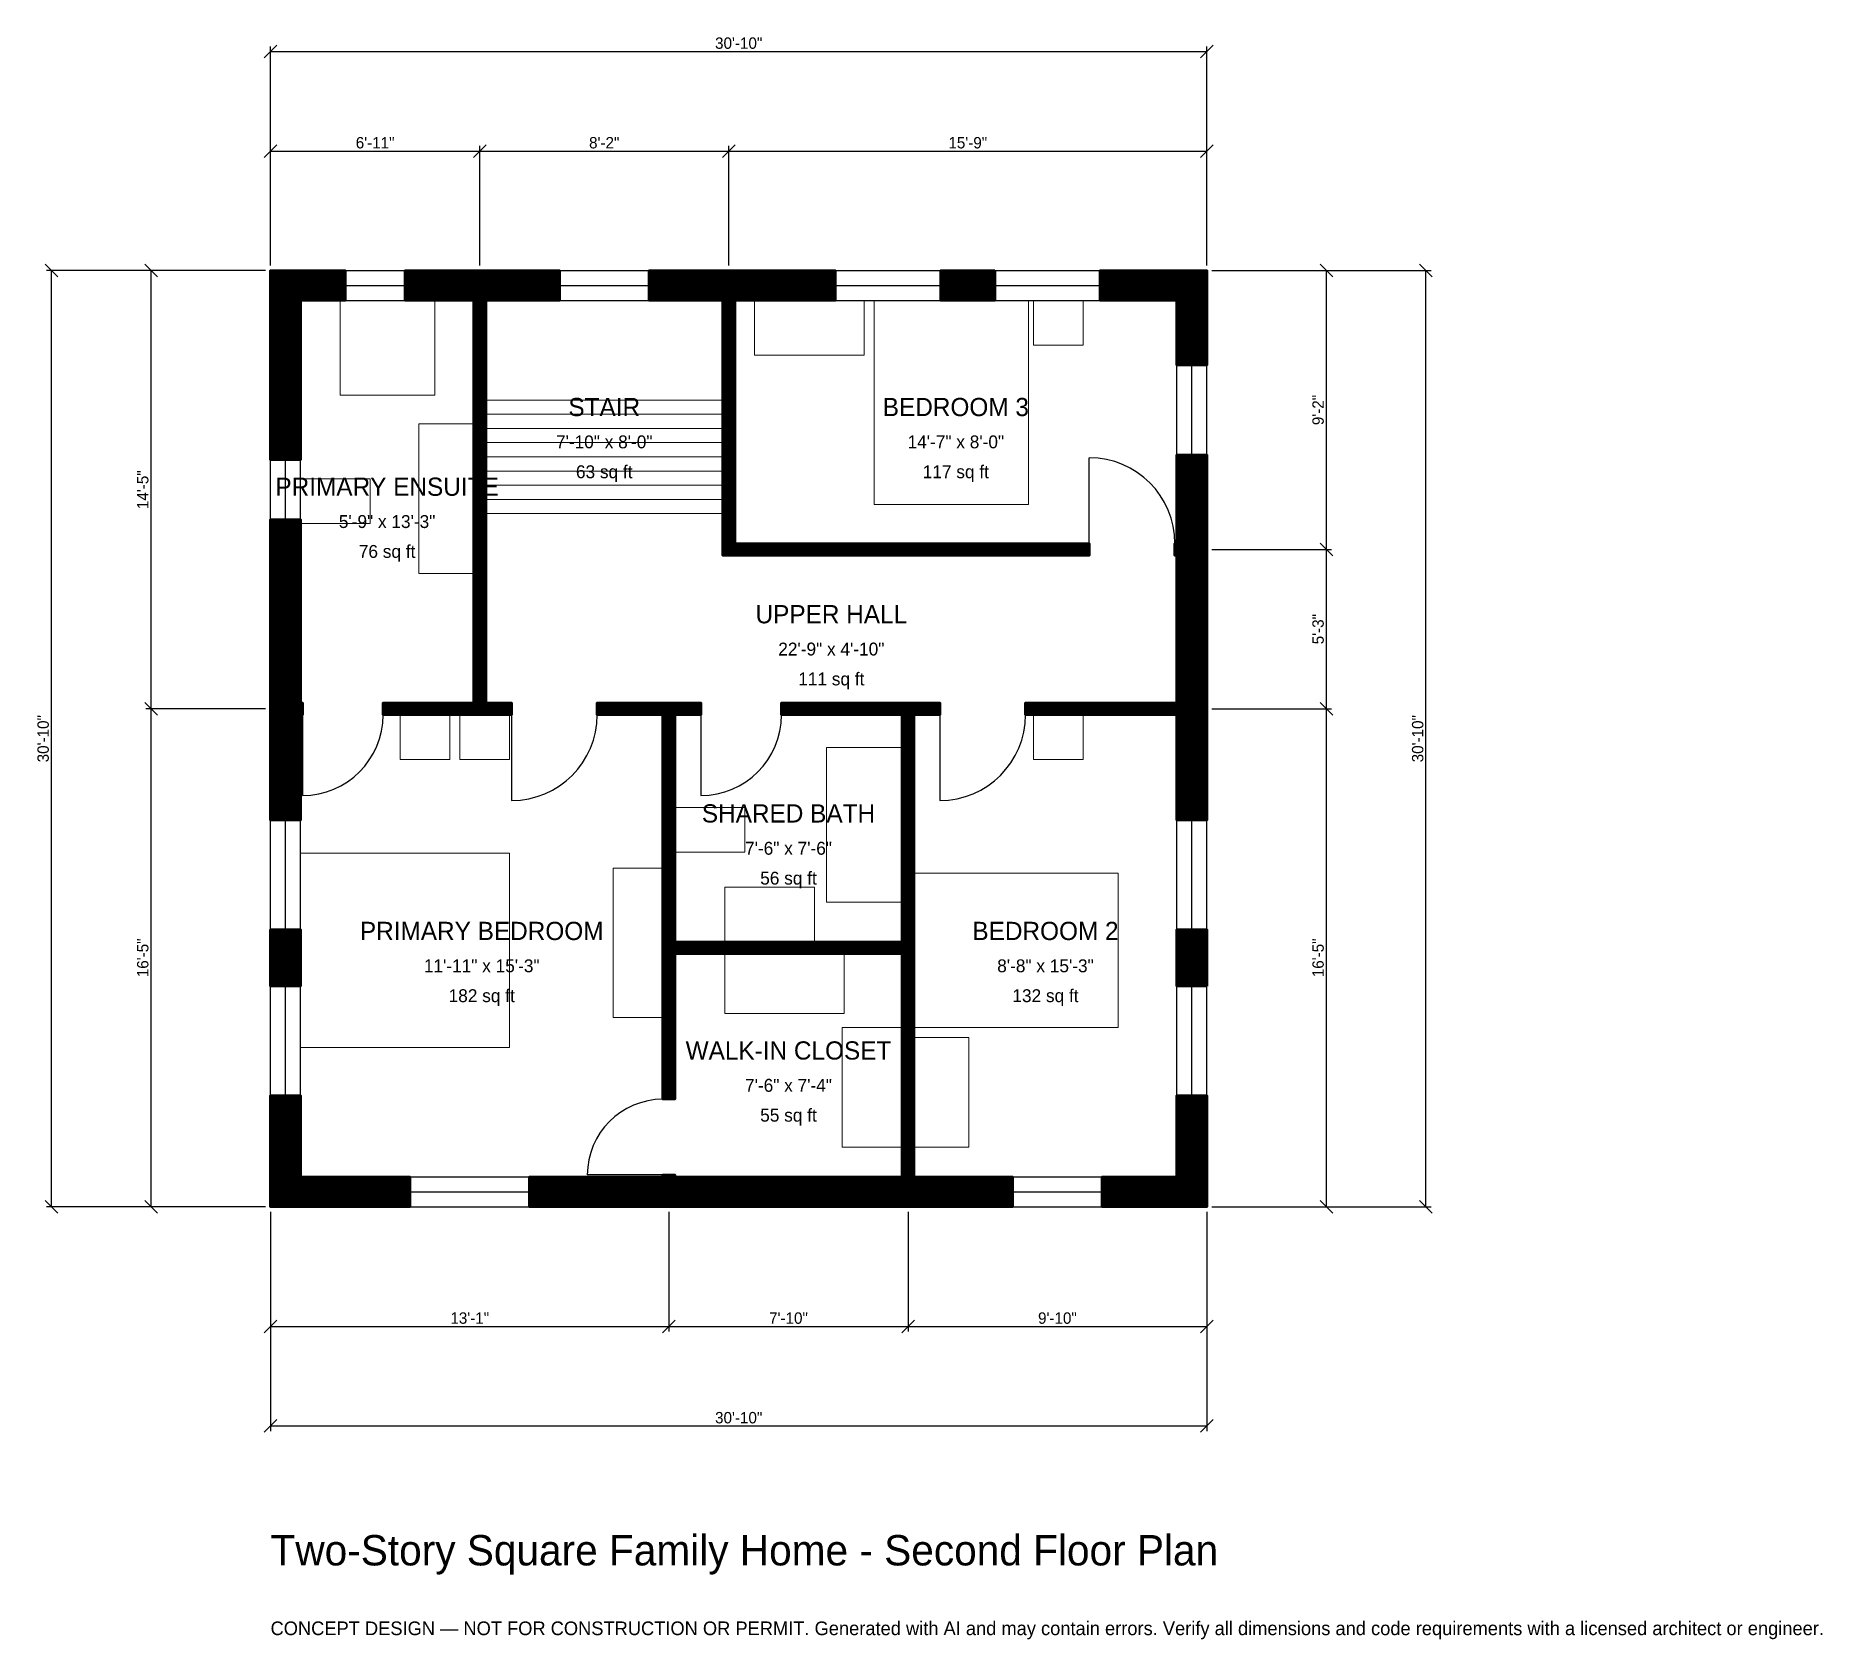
# Model space of a CAD drawing. Header units: inches. Extents: x -93 to 613, y -171 to 463.
import ezdxf
from ezdxf.enums import TextEntityAlignment as Align

# ---------------------------------------------------------------- set-up
doc = ezdxf.new("R2010")
doc.units = ezdxf.units.IN
doc.header["$MEASUREMENT"] = 0
for name, color, linetype, lineweight in [('A-ANNO-DIMS', 1, 'Continuous', 13), ('A-ANNO-TEXT', 7, 'Continuous', 18), ('A-AREA-IDEN', 7, 'Continuous', 18), ('A-DOOR', 2, 'Continuous', 25), ('A-FLOR-FIXT', 9, 'Continuous', 13), ('A-FLOR-STRS', 3, 'Continuous', 18), ('A-FURN', 9, 'Continuous', 13), ('A-GLAZ', 4, 'Continuous', 25), ('A-WALL', 7, 'Continuous', 50), ('A-WALL-PATT', 8, 'Continuous', 13)]:
    doc.layers.add(name, color=color, linetype=linetype, lineweight=lineweight)
doc.dimstyles.new('PLAN', dxfattribs={"dimtxt": 4.5, "dimasz": 3, "dimexe": 2, "dimexo": 2, "dimgap": 1, "dimtad": 1, "dimdec": 0, "dimlunit": 4, "dimtsz": 2.5, "dimcen": 2.5, "dimclrd": 1, "dimclre": 1, "dimazin": 3, "dimtfac": 1, "dimtmove": 0, "dimatfit": 3})

msp = doc.modelspace()

# ---------------------------------------------------------------- hatches: boundary and pattern name
at = {"layer": 'A-WALL-PATT'}
h = msp.add_hatch(dxfattribs=at)
h.set_pattern_fill('ANSI31', color=8, scale=0.8)
h.paths.add_polyline_path([(151.5748, 0), (102.3622, 0), (102.3622, 11.811), (151.5748, 11.811), (155.1181, 11.811), (155.1181, 12.5984), (159.8425, 12.5984), (159.8425, 11.811), (163.3858, 11.811), (246.063, 11.811), (249.6063, 11.811), (249.6063, 100), (159.8425, 100), (159.8425, 42.5197), (155.1181, 42.5197), (155.1181, 100), (155.1181, 104.7244), (155.1181, 194.4882), (129.1339, 194.4882), (129.1339, 199.2126), (155.1181, 199.2126), (159.8425, 199.2126), (170.0787, 199.2126), (170.0787, 194.4882), (159.8425, 194.4882), (159.8425, 104.7244), (249.6063, 104.7244), (249.6063, 194.4882), (201.9685, 194.4882), (201.9685, 199.2126), (249.6063, 199.2126), (254.3307, 199.2126), (264.5669, 199.2126), (264.5669, 194.4882), (254.3307, 194.4882), (254.3307, 104.7244), (254.3307, 100), (254.3307, 11.811), (257.874, 11.811), (293.3071, 11.811), (293.3071, 0), (257.874, 0), (254.3307, 0), (254.3307, 0), (249.6063, 0), (249.6063, 0), (246.063, 0), (163.3858, 0), (159.8425, 0), (159.8425, 0), (155.1181, 0), (155.1181, 0), (151.5748, 0)])
h.paths.add_polyline_path([(11.811, 0), (11.811, 0), (0, 0), (0, 0), (0, 0), (0, 11.811), (0, 11.811), (0, 43.9633), (11.811, 43.9633), (11.811, 11.811), (55.1181, 11.811), (55.1181, 0), (11.811, 0)])
h.paths.add_polyline_path([(0, 109.5801), (11.811, 109.5801), (11.811, 87.2703), (0, 87.2703), (0, 109.5801)])
h.paths.add_polyline_path([(0, 190.9449), (0, 194.4882), (0, 194.4882), (0, 199.2126), (0, 199.2126), (0, 202.7559), (0, 271.6535), (11.811, 271.6535), (11.811, 202.7559), (11.811, 199.2126), (12.5984, 199.2126), (12.5984, 194.4882), (11.811, 194.4882), (11.811, 190.9449), (11.811, 152.8871), (0, 152.8871), (0, 190.9449)])
h.paths.add_polyline_path([(0, 358.2677), (0, 358.2677), (0, 370.0787), (0, 370.0787), (0, 370.0788), (0, 370.0788), (11.811, 370.0788), (11.811, 370.0787), (29.5276, 370.0787), (29.5276, 358.2677), (11.811, 358.2677), (11.811, 295.2756), (0, 295.2756), (0, 358.2677)])
h.paths.add_polyline_path([(80.315, 370.0787), (80.315, 370.0788), (85.0394, 370.0788), (85.0394, 370.0787), (88.5827, 370.0787), (88.5827, 370.0787), (114.1732, 370.0787), (114.1732, 358.2677), (85.0394, 358.2677), (85.0394, 262.2047), (85.0394, 257.4803), (85.0394, 199.2126), (95.2756, 199.2126), (95.2756, 194.4882), (85.0394, 194.4882), (80.315, 194.4882), (44.4882, 194.4882), (44.4882, 199.2126), (80.315, 199.2126), (80.315, 257.4803), (80.315, 262.2047), (80.315, 358.2677), (76.7717, 358.2677), (76.7717, 358.2677), (53.1496, 358.2677), (53.1496, 370.0787), (80.315, 370.0787)])
h.paths.add_polyline_path([(175.1969, 370.0787), (178.7402, 370.0787), (178.7402, 370.0788), (183.4646, 370.0788), (183.4646, 370.0787), (187.0079, 370.0787), (223.2283, 370.0787), (223.2283, 358.2677), (187.0079, 358.2677), (183.4646, 358.2677), (183.4646, 262.2047), (323.622, 262.2047), (323.622, 257.4803), (183.4646, 257.4803), (178.7402, 257.4803), (178.7402, 262.2047), (178.7402, 358.2677), (175.1969, 358.2677), (149.6063, 358.2677), (149.6063, 370.0787), (175.1969, 370.0787)])
h.paths.add_polyline_path([(286.2205, 370.0787), (286.2205, 358.2677), (264.9606, 358.2677), (264.9606, 370.0787), (286.2205, 370.0787)])
h.paths.add_polyline_path([(358.2677, 370.0787), (358.2677, 370.0788), (370.0787, 370.0788), (370.0787, 370.0787), (370.0788, 370.0787), (370.0788, 358.2677), (370.0787, 358.2677), (370.0787, 332.6772), (358.2677, 332.6772), (358.2677, 358.2677), (327.9528, 358.2677), (327.9528, 370.0787), (358.2677, 370.0787)])
h.paths.add_polyline_path([(370.0787, 265.748), (370.0787, 265.748), (370.0787, 262.2047), (370.0788, 262.2047), (370.0788, 257.4803), (370.0787, 257.4803), (370.0787, 202.7559), (370.0787, 199.2126), (370.0788, 199.2126), (370.0788, 194.4882), (370.0787, 194.4882), (370.0787, 190.9449), (370.0787, 152.8871), (358.2677, 152.8871), (358.2677, 190.9449), (358.2677, 194.4882), (298.4252, 194.4882), (298.4252, 199.2126), (358.2677, 199.2126), (358.2677, 202.7559), (358.2677, 253.937), (358.2677, 253.937), (358.2677, 257.4803), (357.4803, 257.4803), (357.4803, 262.2047), (358.2677, 262.2047), (358.2677, 297.2441), (370.0787, 297.2441), (370.0787, 265.748)])
h.paths.add_polyline_path([(370.0787, 87.2703), (358.2677, 87.2703), (358.2677, 109.5801), (370.0787, 109.5801), (370.0787, 87.2703)])
h.paths.add_polyline_path([(370.0787, 11.811), (370.0788, 11.811), (370.0788, 0), (370.0788, 0), (370.0787, 0), (370.0787, 0), (358.2677, 0), (358.2677, 0), (328.7402, 0), (328.7402, 11.811), (358.2677, 11.811), (358.2677, 43.9633), (370.0787, 43.9633), (370.0787, 11.811)])

# ---------------------------------------------------------------- linework, layer by layer
at = {"layer": 'A-DOOR'}
for p, q in [((323.622, 262.2047), (323.622, 296.063)), ((12.5984, 194.4882), (12.5984, 162.5984)), ((95.2756, 194.4882), (95.2756, 160.6299)), ((170.0787, 194.4882), (170.0787, 162.5984)), ((264.5669, 194.4882), (264.5669, 160.6299)), ((155.1181, 12.5984), (125.1969, 12.5984))]:
    msp.add_line(p, q, dxfattribs=at)
for centre, radius, start, end in [((323.622, 262.2047), 33.8583, 0, 90), ((12.5984, 194.4882), 31.8898, 270, 360), ((95.2756, 194.4882), 33.8583, 270, 360), ((170.0787, 194.4882), 31.8898, 270, 360), ((264.5669, 194.4882), 33.8583, 270, 360), ((155.1181, 12.5984), 29.9213, 90, 180)]:
    msp.add_arc(centre, radius, start, end, dxfattribs=at)
at = {"layer": 'A-FLOR-FIXT'}
for points in [[(27.5591, 320.8661), (64.9606, 320.8661), (64.9606, 358.2677), (27.5591, 358.2677)], [(58.6614, 250.3937), (80.315, 250.3937), (80.315, 309.4488), (58.6614, 309.4488)], [(11.811, 270.0787), (39.3701, 270.0787), (39.3701, 287.7953), (11.811, 287.7953)], [(219.685, 120.4724), (249.6063, 120.4724), (249.6063, 181.4961), (219.685, 181.4961)], [(159.8425, 140.1575), (187.4016, 140.1575), (187.4016, 157.874), (159.8425, 157.874)], [(179.5276, 104.7244), (214.9606, 104.7244), (214.9606, 126.378), (179.5276, 126.378)]]:
    msp.add_lwpolyline(points, close=True, dxfattribs=at)
at = {"layer": 'A-FLOR-STRS'}
for p, q in [((85.0394, 318.8976), (178.7402, 318.8976)), ((85.0394, 313.2874), (178.7402, 313.2874)), ((85.0394, 307.6772), (178.7402, 307.6772)), ((85.0394, 302.0669), (178.7402, 302.0669)), ((85.0394, 296.4567), (178.7402, 296.4567)), ((85.0394, 290.8465), (178.7402, 290.8465)), ((85.0394, 285.2362), (178.7402, 285.2362)), ((85.0394, 279.626), (178.7402, 279.626)), ((85.0394, 274.0157), (178.7402, 274.0157))]:
    msp.add_line(p, q, dxfattribs=at)
at = {"layer": 'A-FURN'}
for points in [[(191.3386, 336.6142), (234.6457, 336.6142), (234.6457, 358.2677), (191.3386, 358.2677)], [(238.5827, 277.5591), (299.6063, 277.5591), (299.6063, 358.2677), (238.5827, 358.2677)], [(301.5748, 340.5512), (321.2598, 340.5512), (321.2598, 358.2677), (301.5748, 358.2677)], [(51.1811, 176.7717), (70.8661, 176.7717), (70.8661, 194.4882), (51.1811, 194.4882)], [(74.8031, 176.7717), (94.4882, 176.7717), (94.4882, 194.4882), (74.8031, 194.4882)], [(301.5748, 176.7717), (321.2598, 176.7717), (321.2598, 194.4882), (301.5748, 194.4882)], [(11.811, 62.9921), (94.4882, 62.9921), (94.4882, 139.7638), (11.811, 139.7638)], [(135.4331, 74.8031), (155.1181, 74.8031), (155.1181, 133.8583), (135.4331, 133.8583)], [(254.3307, 70.8661), (335.0394, 70.8661), (335.0394, 131.8898), (254.3307, 131.8898)], [(179.5276, 76.378), (226.7717, 76.378), (226.7717, 100), (179.5276, 100)], [(225.9843, 23.622), (249.6063, 23.622), (249.6063, 70.8661), (225.9843, 70.8661)], [(254.3307, 23.622), (275.9843, 23.622), (275.9843, 66.9291), (254.3307, 66.9291)]]:
    msp.add_lwpolyline(points, close=True, dxfattribs=at)
at = {"layer": 'A-GLAZ'}
for p, q in [((29.5276, 370.0787), (53.1496, 370.0787)), ((114.1732, 370.0787), (149.6063, 370.0787)), ((223.2283, 370.0787), (264.9606, 370.0787)), ((286.2205, 370.0787), (327.9528, 370.0787)), ((29.5276, 364.1732), (53.1496, 364.1732)), ((114.1732, 364.1732), (149.6063, 364.1732)), ((223.2283, 364.1732), (264.9606, 364.1732)), ((286.2205, 364.1732), (327.9528, 364.1732)), ((29.5276, 358.2677), (53.1496, 358.2677)), ((114.1732, 358.2677), (149.6063, 358.2677)), ((223.2283, 358.2677), (264.9606, 358.2677)), ((286.2205, 358.2677), (327.9528, 358.2677)), ((358.2677, 297.2441), (358.2677, 332.6772)), ((364.1732, 297.2441), (364.1732, 332.6772)), ((370.0787, 297.2441), (370.0787, 332.6772)), ((0, 271.6535), (0, 295.2756)), ((5.9055, 271.6535), (5.9055, 295.2756)), ((11.811, 271.6535), (11.811, 295.2756)), ((0, 109.5801), (0, 152.8871)), ((5.9055, 109.5801), (5.9055, 152.8871)), ((11.811, 109.5801), (11.811, 152.8871)), ((358.2677, 109.5801), (358.2677, 152.8871)), ((364.1732, 109.5801), (364.1732, 152.8871)), ((370.0787, 109.5801), (370.0787, 152.8871)), ((0, 43.9633), (0, 87.2703)), ((5.9055, 43.9633), (5.9055, 87.2703)), ((11.811, 43.9633), (11.811, 87.2703)), ((358.2677, 43.9633), (358.2677, 87.2703)), ((364.1732, 43.9633), (364.1732, 87.2703)), ((370.0787, 43.9633), (370.0787, 87.2703)), ((55.1181, 11.811), (102.3622, 11.811)), ((293.3071, 11.811), (328.7402, 11.811)), ((55.1181, 5.9055), (102.3622, 5.9055)), ((55.1181, 0), (102.3622, 0)), ((293.3071, 5.9055), (328.7402, 5.9055)), ((293.3071, 0), (328.7402, 0))]:
    msp.add_line(p, q, dxfattribs=at)
at = {"layer": 'A-WALL'}
for points in [[(0, 358.2677), (0, 358.2677), (0, 370.0787), (0, 370.0787), (0, 370.0788), (0, 370.0788), (11.811, 370.0788), (11.811, 370.0787), (29.5276, 370.0787), (29.5276, 358.2677), (11.811, 358.2677), (11.811, 295.2756), (0, 295.2756), (0, 358.2677)], [(80.315, 370.0787), (80.315, 370.0788), (85.0394, 370.0788), (85.0394, 370.0787), (88.5827, 370.0787), (88.5827, 370.0787), (114.1732, 370.0787), (114.1732, 358.2677), (85.0394, 358.2677), (85.0394, 262.2047), (85.0394, 257.4803), (85.0394, 199.2126), (95.2756, 199.2126), (95.2756, 194.4882), (85.0394, 194.4882), (80.315, 194.4882), (44.4882, 194.4882), (44.4882, 199.2126), (80.315, 199.2126), (80.315, 257.4803), (80.315, 262.2047), (80.315, 358.2677), (76.7717, 358.2677), (76.7717, 358.2677), (53.1496, 358.2677), (53.1496, 370.0787), (80.315, 370.0787)], [(175.1969, 370.0787), (178.7402, 370.0787), (178.7402, 370.0788), (183.4646, 370.0788), (183.4646, 370.0787), (187.0079, 370.0787), (223.2283, 370.0787), (223.2283, 358.2677), (187.0079, 358.2677), (183.4646, 358.2677), (183.4646, 262.2047), (323.622, 262.2047), (323.622, 257.4803), (183.4646, 257.4803), (178.7402, 257.4803), (178.7402, 262.2047), (178.7402, 358.2677), (175.1969, 358.2677), (149.6063, 358.2677), (149.6063, 370.0787), (175.1969, 370.0787)], [(286.2205, 370.0787), (286.2205, 358.2677), (264.9606, 358.2677), (264.9606, 370.0787), (286.2205, 370.0787)], [(358.2677, 370.0787), (358.2677, 370.0788), (370.0787, 370.0788), (370.0787, 370.0787), (370.0788, 370.0787), (370.0788, 358.2677), (370.0787, 358.2677), (370.0787, 332.6772), (358.2677, 332.6772), (358.2677, 358.2677), (327.9528, 358.2677), (327.9528, 370.0787), (358.2677, 370.0787)], [(370.0787, 265.748), (370.0787, 265.748), (370.0787, 262.2047), (370.0788, 262.2047), (370.0788, 257.4803), (370.0787, 257.4803), (370.0787, 202.7559), (370.0787, 199.2126), (370.0788, 199.2126), (370.0788, 194.4882), (370.0787, 194.4882), (370.0787, 190.9449), (370.0787, 152.8871), (358.2677, 152.8871), (358.2677, 190.9449), (358.2677, 194.4882), (298.4252, 194.4882), (298.4252, 199.2126), (358.2677, 199.2126), (358.2677, 202.7559), (358.2677, 253.937), (358.2677, 253.937), (358.2677, 257.4803), (357.4803, 257.4803), (357.4803, 262.2047), (358.2677, 262.2047), (358.2677, 297.2441), (370.0787, 297.2441), (370.0787, 265.748)], [(0, 190.9449), (0, 194.4882), (0, 194.4882), (0, 199.2126), (0, 199.2126), (0, 202.7559), (0, 271.6535), (11.811, 271.6535), (11.811, 202.7559), (11.811, 199.2126), (12.5984, 199.2126), (12.5984, 194.4882), (11.811, 194.4882), (11.811, 190.9449), (11.811, 152.8871), (0, 152.8871), (0, 190.9449)], [(151.5748, 0), (102.3622, 0), (102.3622, 11.811), (151.5748, 11.811), (155.1181, 11.811), (155.1181, 12.5984), (159.8425, 12.5984), (159.8425, 11.811), (163.3858, 11.811), (246.063, 11.811), (249.6063, 11.811), (249.6063, 100), (159.8425, 100), (159.8425, 42.5197), (155.1181, 42.5197), (155.1181, 100), (155.1181, 104.7244), (155.1181, 194.4882), (129.1339, 194.4882), (129.1339, 199.2126), (155.1181, 199.2126), (159.8425, 199.2126), (170.0787, 199.2126), (170.0787, 194.4882), (159.8425, 194.4882), (159.8425, 104.7244), (249.6063, 104.7244), (249.6063, 194.4882), (201.9685, 194.4882), (201.9685, 199.2126), (249.6063, 199.2126), (254.3307, 199.2126), (264.5669, 199.2126), (264.5669, 194.4882), (254.3307, 194.4882), (254.3307, 104.7244), (254.3307, 100), (254.3307, 11.811), (257.874, 11.811), (293.3071, 11.811), (293.3071, 0), (257.874, 0), (254.3307, 0), (254.3307, 0), (249.6063, 0), (249.6063, 0), (246.063, 0), (163.3858, 0), (159.8425, 0), (159.8425, 0), (155.1181, 0), (155.1181, 0), (151.5748, 0)], [(0, 109.5801), (11.811, 109.5801), (11.811, 87.2703), (0, 87.2703), (0, 109.5801)], [(370.0787, 87.2703), (358.2677, 87.2703), (358.2677, 109.5801), (370.0787, 109.5801), (370.0787, 87.2703)], [(11.811, 0), (11.811, 0), (0, 0), (0, 0), (0, 0), (0, 11.811), (0, 11.811), (0, 43.9633), (11.811, 43.9633), (11.811, 11.811), (55.1181, 11.811), (55.1181, 0), (11.811, 0)], [(370.0787, 11.811), (370.0788, 11.811), (370.0788, 0), (370.0788, 0), (370.0787, 0), (370.0787, 0), (358.2677, 0), (358.2677, 0), (328.7402, 0), (328.7402, 11.811), (358.2677, 11.811), (358.2677, 43.9633), (370.0787, 43.9633), (370.0787, 11.811)]]:
    msp.add_lwpolyline(points, close=True, dxfattribs=at)

# ---------------------------------------------------------------- texts
at = {"layer": 'A-ANNO-TEXT'}
for s, height, p in [('Two-Story Square Family Home - Second Floor Plan', 12, (0, -141.7323)), ('CONCEPT DESIGN — NOT FOR CONSTRUCTION OR PERMIT. Generated with AI and may contain errors. Verify all dimensions and code requirements with a licensed architect or engineer.', 5.4, (0, -169.2913))]:
    msp.add_text(s, height=height, dxfattribs=at).set_placement(p)
at = {"layer": 'A-AREA-IDEN'}
for s, height, p in [('STAIR', 7.2, (131.8898, 316.1417)), ('BEDROOM 3', 7.2, (270.8661, 316.1417)), ('7\'-10" x 8\'-0"', 5.1, (131.8898, 302.3622)), ('14\'-7" x 8\'-0"', 5.1, (270.8661, 302.3622)), ('63 sq ft', 5.1, (131.8898, 290.5512)), ('117 sq ft', 5.1, (270.8661, 290.5512)), ('PRIMARY ENSUITE', 7.2, (46.063, 284.6457)), ('5\'-9" x 13\'-3"', 5.1, (46.063, 270.8661)), ('76 sq ft', 5.1, (46.063, 259.0551)), ('UPPER HALL', 7.2, (221.6535, 234.252)), ('22\'-9" x 4\'-10"', 5.1, (221.6535, 220.4724)), ('111 sq ft', 5.1, (221.6535, 208.6614)), ('SHARED BATH', 7.2, (204.7244, 155.5118)), ('7\'-6" x 7\'-6"', 5.1, (204.7244, 141.7323)), ('56 sq ft', 5.1, (204.7244, 129.9213)), ('PRIMARY BEDROOM', 7.2, (83.4646, 109.0551)), ('BEDROOM 2', 7.2, (306.2992, 109.0551)), ('11\'-11" x 15\'-3"', 5.1, (83.4646, 95.2756)), ('8\'-8" x 15\'-3"', 5.1, (306.2992, 95.2756)), ('182 sq ft', 5.1, (83.4646, 83.4646)), ('132 sq ft', 5.1, (306.2992, 83.4646)), ('WALK-IN CLOSET', 7.2, (204.7244, 61.811)), ('7\'-6" x 7\'-4"', 5.1, (204.7244, 48.0315)), ('55 sq ft', 5.1, (204.7244, 36.2205))]:
    msp.add_text(s, height=height, dxfattribs=at).set_placement(p, align=Align.MIDDLE_CENTER)

# ---------------------------------------------------------------- dimensions: what is measured, and where the dimension line sits
at = {"layer": 'A-ANNO-DIMS'}
for base, p1, p2, text in [((0, 456.6929), (0, 370.0787), (370.0787, 370.0787), '30\'-10"'), ((0, 417.3228), (0, 370.0787), (82.6772, 370.0787), '6\'-11"'), ((82.6772, 417.3228), (82.6772, 370.0787), (181.1024, 370.0787), '8\'-2"'), ((181.1024, 417.3228), (181.1024, 370.0787), (370.0787, 370.0787), '15\'-9"'), ((0, -47.2441), (0, 0), (157.4803, 0), '13\'-1"'), ((0, -86.6142), (0, 0), (370.0787, 0), '30\'-10"'), ((157.4803, -47.2441), (157.4803, 0), (251.9685, 0), '7\'-10"'), ((251.9685, -47.2441), (251.9685, 0), (370.0787, 0), '9\'-10"')]:
    msp.add_linear_dim(base=base, p1=p1, p2=p2, text=text, dimstyle='PLAN', dxfattribs=at).render()
for base, p1, p2, text in [((-86.6142, 0), (0, 0), (0, 370.0787), '30\'-10"'), ((-47.2441, 196.8504), (0, 196.8504), (0, 370.0787), '14\'-5"'), ((417.3228, 259.8425), (370.0787, 259.8425), (370.0787, 370.0787), '9\'-2"'), ((456.6929, 0), (370.0787, 0), (370.0787, 370.0787), '30\'-10"'), ((417.3228, 196.8504), (370.0787, 196.8504), (370.0787, 259.8425), '5\'-3"'), ((-47.2441, 0), (0, 0), (0, 196.8504), '16\'-5"'), ((417.3228, 0), (370.0787, 0), (370.0787, 196.8504), '16\'-5"')]:
    msp.add_linear_dim(base=base, p1=p1, p2=p2, angle=90, text=text, dimstyle='PLAN', dxfattribs=at).render()

doc.saveas('drawing.dxf')
